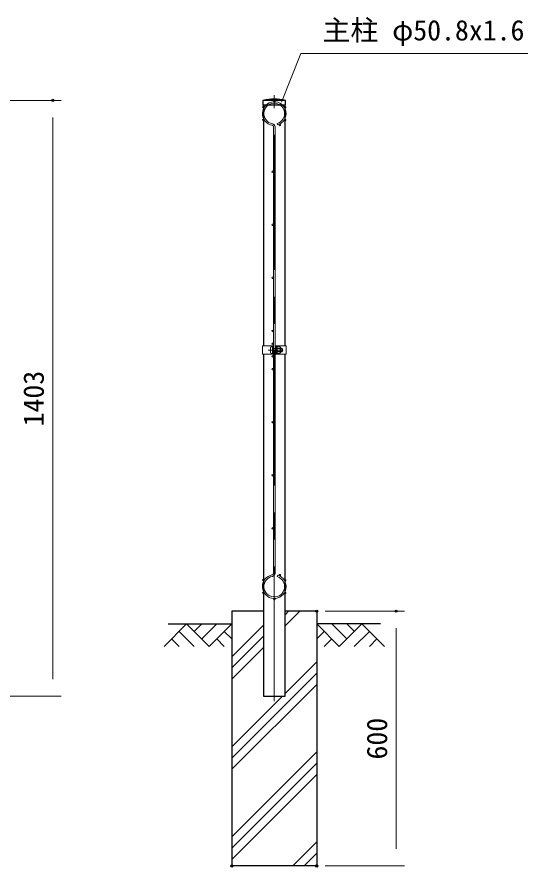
# Model space of a CAD drawing. Units: millimetres, scale not verified. Extents: x -4200 to 4200, y -2970 to 2970.
# Drawn here: x -529 to 674, y -509 to 1493 of the extents above; entities that cross this region are included whole.
import ezdxf
from ezdxf.enums import TextEntityAlignment as Align

# ---------------------------------------------------------------- set-up
doc = ezdxf.new("R2010")
doc.units = ezdxf.units.MM
doc.header["$LTSCALE"] = 10
doc.header["$PDMODE"] = 32
doc.header["$PDSIZE"] = 5
doc.linetypes.add('USER1', pattern=[50.8, 31.75, -6.35, 6.35, -6.35])
for name, color, linetype, lineweight in [('0-4_D-STR1', 1, 'Continuous', 25), ('0-5_D-BMK', 2, 'USER1', 13), ('0-6_D-STR2', 7, 'Continuous', 13), ('0-7_D-STR-DIM', 7, 'Continuous', 13), ('0-A_D-STR3', 3, 'Continuous', 13), ('0-B_D-STR-TXT', 7, 'Continuous', 13), ('0-C_D-DCR-HCH', 7, 'Continuous', 13), ('0-D_D-STR4', 7, 'Continuous', 25), ('0-E_D-BGD', 7, 'Continuous', 25)]:
    doc.layers.add(name, color=color, linetype=linetype, lineweight=lineweight)
doc.layers.add('0-9_Defpoints', color=7, linetype='Continuous')
doc.styles.add('ＭＳ ゴシック', font='')
doc.styles.get('ＭＳ ゴシック').set_extended_font_data('MS Gothic')

msp = doc.modelspace()

# ---------------------------------------------------------------- linework, layer by layer
at = {"layer": '0-4_D-STR1'}
for p, q in [((103.13, 1296.98), (49.93, 1296.98)), ((49.93, 1296.98), (49.93, 1285.98)), ((103.13, 1285.98), (49.93, 1285.98)), ((51.13, 1285.98), (51.13, 718.98)), ((101.93, 718.98), (101.93, 1285.98)), ((103.13, 1285.98), (103.13, 1296.98)), ((51.13, 698.98), (51.13, -106.02)), ((101.93, -106.02), (101.93, 698.98)), ((51.13, -106.02), (101.93, -106.02))]:
    msp.add_line(p, q, dxfattribs=at)
msp.add_arc((76.53, 1180.55), 119.43, 77.13052, 102.86948, dxfattribs=at)
at = {"layer": '0-5_D-BMK'}
for p, q in [((76.53, -118.02), (76.53, 1308.98)), ((62.11, 708.98), (97.85, 708.98))]:
    msp.add_line(p, q, dxfattribs=at)
at = {"layer": '0-6_D-STR2'}
for p, q in [((83.5, 1242.6), (84.53, 1239.15)), ((74.73, 708.98), (74.73, 1234.84)), ((78.33, 708.98), (78.33, 1234.84)), ((74.73, 708.98), (74.73, 183.11)), ((78.33, 708.98), (78.33, 183.11)), ((83.5, 175.36), (84.53, 178.81))]:
    msp.add_line(p, q, dxfattribs=at)
for centre in [(50.72, 1280.88), (76.53, 1295.78), (102.34, 1280.88), (50.72, 1251.08), (102.34, 1251.08), (89.65, 1239.22), (72.93, 1128.98), (72.93, 1003.98), (72.93, 878.98), (72.93, 753.98), (72.93, 723.98), (72.93, 693.98), (72.93, 663.98), (72.93, 538.98), (72.93, 413.98), (72.93, 288.98), (89.65, 178.74), (50.72, 166.88), (102.34, 166.88), (50.72, 137.08), (76.53, 122.18), (102.34, 137.08)]:
    msp.add_circle(centre, 1.8, dxfattribs=at)
for centre, radius, start, end in [((76.53, 1265.98), 28, 286.60421, 260.16066), ((76.53, 1265.98), 24.4, 286.60421, 260.16066), ((71.13, 1234.84), 7.2, 0, 80.16066), ((71.13, 1234.84), 3.6, 0, 80.16066), ((71.13, 183.11), 3.6, 279.83934, 0), ((71.13, 183.11), 7.2, 279.83934, 0), ((76.53, 151.98), 28, 99.83934, 73.39579), ((76.53, 151.98), 24.4, 99.83934, 73.39579)]:
    msp.add_arc(centre, radius, start, end, dxfattribs=at)
at = {"layer": '0-7_D-STR-DIM'}
for p, q in [((-864.97, 1296.98), (-424.97, 1296.98)), ((-444.97, -66.02), (-444.97, 1256.98)), ((196.53, 93.98), (383.51, 93.98)), ((363.51, -466.02), (363.51, 53.98)), ((-1339.57, -106.02), (-424.97, -106.02)), ((196.53, -506.02), (383.51, -506.02))]:
    msp.add_line(p, q, dxfattribs=at)
at = {"layer": '0-9_Defpoints'}
for p in [(-444.97, 1296.98), (176.53, 93.98), (363.51, 93.98), (-23.47, -506.02), (176.53, -506.02), (176.53, -506.02)]:
    msp.add_point(p, dxfattribs=at)
at = {"layer": '0-A_D-STR3'}
for p, q in [((48.83, 718.98), (74.73, 718.98)), ((48.83, 718.98), (48.83, 698.98)), ((67.63, 715.48), (67.63, 702.48)), ((72.43, 698.98), (72.43, 718.98)), ((72.43, 716.98), (72.43, 700.98)), ((74.73, 698.98), (74.73, 718.98)), ((74.73, 712.98), (78.33, 712.98)), ((74.73, 712.3), (78.33, 712.3)), ((74.73, 705.66), (78.33, 705.66)), ((74.73, 704.98), (78.33, 704.98)), ((78.33, 698.98), (78.33, 718.98)), ((78.33, 718.98), (104.23, 718.98)), ((80.63, 698.98), (80.63, 718.98)), ((80.63, 713.48), (81.02, 716.64)), ((80.63, 713.48), (80.63, 704.48)), ((80.63, 704.48), (81.02, 701.32)), ((82.78, 716.73), (81.12, 716.73)), ((82.76, 701.23), (81.12, 701.23)), ((82.83, 708.98), (82.83, 716.7)), ((89.62, 712.73), (82.83, 712.73)), ((82.83, 708.98), (82.83, 701.25)), ((89.62, 705.23), (82.83, 705.23)), ((82.93, 716.49), (82.88, 716.66)), ((89.62, 716.49), (82.93, 716.49)), ((89.62, 701.47), (82.93, 701.47)), ((92.13, 713.98), (92.13, 703.98)), ((92.13, 712.98), (95.43, 712.98)), ((92.13, 712.3), (95.75, 712.3)), ((92.13, 705.66), (95.75, 705.66)), ((92.13, 704.98), (95.43, 704.98)), ((95.43, 712.98), (95.43, 704.98)), ((104.23, 718.98), (104.23, 698.98)), ((48.83, 698.98), (74.73, 698.98)), ((78.33, 698.98), (104.23, 698.98))]:
    msp.add_line(p, q, dxfattribs=at)
for centre, radius, start, end in [((81.12, 716.63), 0.1, 90, 173), ((81.12, 701.33), 0.1, 187, 270), ((82.76, 701.33), 0.1, 270, 337.2244), ((82.78, 716.63), 0.1, 15, 90), ((77.95, 714.61), 5.32, 339.37322, 22.7756), ((77.95, 703.35), 5.32, 337.2244, 20.62678), ((62.07, 708.98), 21.19, 0, 10.20031), ((62.07, 708.98), 21.19, 349.79969, 0), ((83.86, 708.98), 6.87, 0, 33.09348), ((83.86, 708.98), 6.87, 326.90652, 0), ((88.61, 714.61), 2.13, 298.45309, 61.54691), ((85.35, 709.72), 8, 32.13463, 57.68315), ((88.61, 703.35), 2.13, 298.45309, 61.54691), ((85.35, 708.23), 8, 302.31685, 327.86537), ((87.93, 708.98), 8.5, 331.92751, 28.07249)]:
    msp.add_arc(centre, radius, start, end, dxfattribs=at)
for centre, start_param, end_param in [((72.43, 715.48), 1.5707963, 3.1415927), ((72.43, 702.48), 3.1415927, 4.712389)]:
    msp.add_ellipse(centre, major_axis=(4.8, 0), ratio=0.3125, start_param=start_param, end_param=end_param, dxfattribs=at)
at = {"layer": '0-B_D-STR-TXT'}
msp.add_lwpolyline([(674.05, 1407.71), (139.37, 1407.71), (93.88, 1292.76)], dxfattribs=at)
at = {"layer": '0-C_D-DCR-HCH'}
for p, q in [((101.93, 59.14), (136.77, 93.98)), ((101.93, 85.65), (110.26, 93.98)), ((-129.9, 63.98), (-183.11, 10.77)), ((-129.9, 63.98), (-76.68, 10.77)), ((-112.16, 46.24), (-94.42, 63.98)), ((-94.42, 28.5), (-58.95, 63.98)), ((-76.68, 10.77), (-23.47, 63.98)), ((-23.47, -13.23), (51.13, 61.37)), ((229.74, 10.77), (176.53, 63.98)), ((247.48, 28.5), (212, 63.98)), ((282.95, 63.98), (229.74, 10.77)), ((265.31, 46.15), (247.48, 63.98)), ((282.95, 63.98), (336.16, 10.77)), ((-147.63, 46.24), (-112, 10.77)), ((-41.21, 46.24), (-23.47, 28.59)), ((194.27, 46.24), (176.53, 28.59)), ((300.69, 46.24), (265.05, 10.77)), ((-165.37, 28.5), (-147.55, 10.77)), ((-58.95, 28.5), (-41.13, 10.77)), ((-23.47, -39.75), (51.13, 34.85)), ((212, 28.5), (194.18, 10.77)), ((318.43, 28.5), (300.61, 10.77)), ((-23.47, -66.26), (51.13, 8.34)), ((101.93, -99.96), (176.53, -25.36)), ((-23.47, -251.88), (176.53, -51.88)), ((-23.47, -278.4), (176.53, -78.4)), ((-23.47, -225.36), (95.87, -106.02)), ((-23.47, -437.5), (176.53, -237.5)), ((-23.47, -464.01), (176.53, -264.01)), ((-23.47, -490.53), (176.53, -290.53)), ((120.13, -506.02), (176.53, -449.63)), ((146.65, -506.02), (176.53, -476.14)), ((173.17, -506.02), (176.53, -502.66))]:
    msp.add_line(p, q, dxfattribs=at)
at = {"layer": '0-D_D-STR4'}
for p, q in [((-23.47, 93.98), (-23.47, -506.02)), ((51.13, 93.98), (-23.47, 93.98)), ((176.53, 93.98), (101.93, 93.98)), ((176.53, 93.98), (176.53, -506.02)), ((176.53, -506.02), (-23.47, -506.02))]:
    msp.add_line(p, q, dxfattribs=at)
at = {"layer": '0-E_D-BGD'}
for p, q in [((-173.47, 63.98), (-23.47, 63.98)), ((326.53, 63.98), (176.53, 63.98))]:
    msp.add_line(p, q, dxfattribs=at)

# ---------------------------------------------------------------- texts
at = {"layer": '0-7_D-STR-DIM', "style": 'ＭＳ ゴシック'}
for s, p in [('1403', (-451.72, 529.23)), ('600', (356.76, -255.27))]:
    msp.add_text(s, height=48.09, rotation=90, dxfattribs=at).set_placement(p, align=Align.BOTTOM_LEFT)
at = {"layer": '0-B_D-STR-TXT', "style": 'ＭＳ ゴシック'}
msp.add_text('主柱 φ50.8x1.6', height=48.09, dxfattribs=at).set_placement((190.29, 1423.72), align=Align.BOTTOM_LEFT)

doc.saveas('drawing.dxf')
